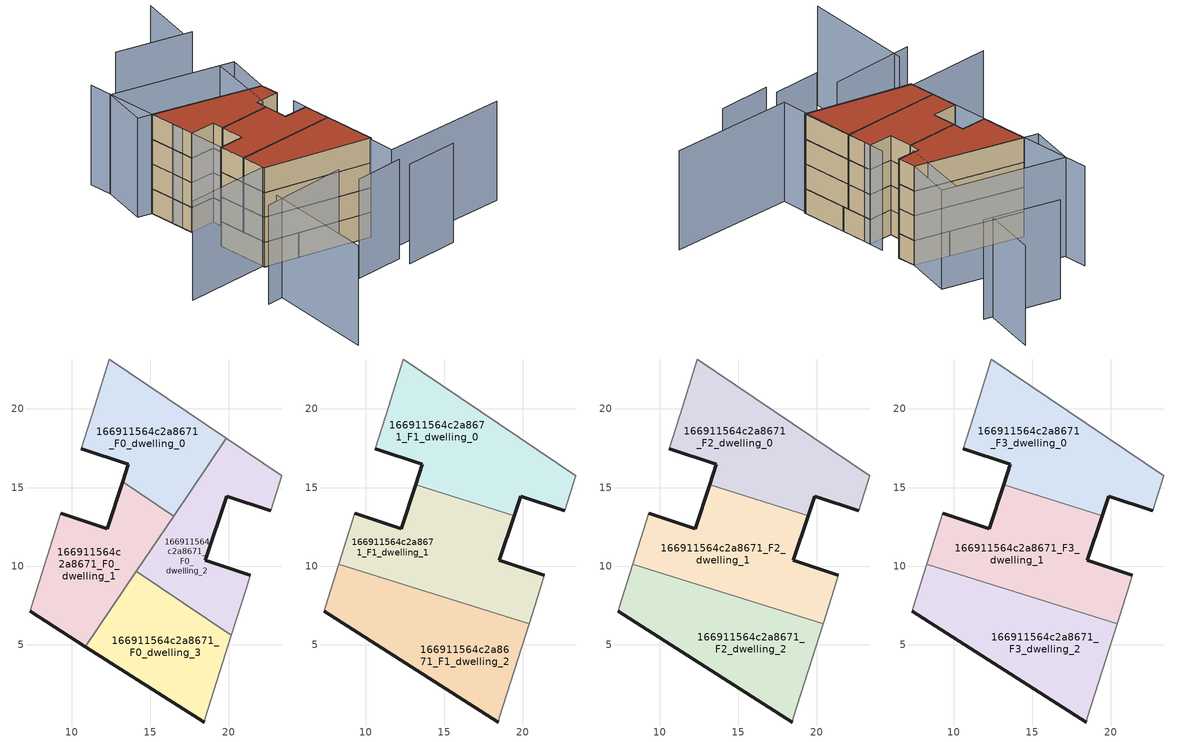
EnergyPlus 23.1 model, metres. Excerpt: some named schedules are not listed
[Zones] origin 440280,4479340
166911564c2a8671_F0_dwelling_0
 floor ground (EU_floor_Construction): 16.48,13.17 19.84,18.13 12.38,23.18 11.46,20.17 10.61,17.48 13.6,16.49 13.24,15.37 z0
 wall outside (EU_wall_Construction): 13.24,15.37 13.6,16.49 10.61,17.48 z0:3
 wall adiabatic (EU_wall_Construction): 10.61,17.48 11.46,20.17 12.38,23.18 19.84,18.13 z0:3
 wall to 166911564c2a8671_F0_dwelling_2 (EU_wall_Construction): 19.84,18.13 16.48,13.17 z0:3
 wall to 166911564c2a8671_F0_dwelling_1 (EU_wall_Construction): 16.48,13.17 13.24,15.37 z0:3
166911564c2a8671_F0_dwelling_1
 floor ground (EU_floor_Construction): 10.87,4.88 16.48,13.17 13.24,15.37 12.27,12.39 9.3,13.36 7.43,7.37 7.36,7.11 z0
 wall outside (EU_wall_Construction): 10.87,4.88 7.36,7.11 / 9.3,13.36 12.27,12.39 13.24,15.37 z0:3
 wall adiabatic (EU_wall_Construction): 7.36,7.11 7.43,7.37 9.3,13.36 z0:3
 wall to 166911564c2a8671_F0_dwelling_3 (EU_wall_Construction): 14.12,9.68 10.87,4.88 z0:3
 wall to 166911564c2a8671_F0_dwelling_2 (EU_wall_Construction): 16.48,13.17 14.12,9.68 z0:3
166911564c2a8671_F0_dwelling_2
 floor ground (EU_floor_Construction): 20.16,5.59 21.1,8.56 21.37,9.43 18.5,10.38 19.86,14.45 22.66,13.53 23.37,15.75 19.84,18.13 14.11,9.68 z0
 wall outside (EU_wall_Construction): 22.66,13.53 19.86,14.45 18.5,10.38 21.37,9.43 z0:3
 wall adiabatic (EU_wall_Construction): 19.84,18.13 23.37,15.75 22.66,13.53 / 21.37,9.43 21.1,8.56 20.16,5.59 z0:3
 wall to 166911564c2a8671_F0_dwelling_3 (EU_wall_Construction): 20.16,5.59 14.11,9.68 z0:3
166911564c2a8671_F0_dwelling_3
 floor ground (EU_floor_Construction): 18.51,0.34 20.16,5.59 14.11,9.68 10.87,4.88 18.42,0.08 z0
 wall outside (EU_wall_Construction): 18.42,0.08 10.87,4.88 z0:3
 wall adiabatic (EU_wall_Construction): 20.16,5.59 18.51,0.34 18.42,0.08 z0:3
166911564c2a8671_F1_dwelling_0
 floor to 166911564c2a8671_F0_dwelling_0 (EU_floor_Construction): 17.01,13.96 19.84,18.13 12.38,23.18 11.46,20.17 10.61,17.48 13.6,16.49 13.24,15.37 13.84,14.96 z3
 floor to 166911564c2a8671_F0_dwelling_2 (EU_floor_Construction): 22.66,13.53 23.37,15.75 19.84,18.13 17.01,13.96 19.44,13.19 19.86,14.45 z3
 floor to 166911564c2a8671_F0_dwelling_1 (EU_floor_Construction): 13.84,14.96 13.24,15.37 13.17,15.17 z3
 wall outside (EU_wall_Construction): 22.66,13.53 19.86,14.45 19.44,13.19 / 13.17,15.17 13.6,16.49 10.61,17.48 z3:6
 wall adiabatic (EU_wall_Construction): 10.61,17.48 11.46,20.17 12.38,23.18 23.37,15.75 22.66,13.53 z3:6
 wall to 166911564c2a8671_F1_dwelling_1 (EU_wall_Construction): 19.44,13.19 13.17,15.17 z3:6
166911564c2a8671_F1_dwelling_1
 floor to 166911564c2a8671_F0_dwelling_1 (EU_floor_Construction): 13.34,8.54 16.48,13.17 13.84,14.96 13.17,15.17 12.27,12.39 9.3,13.36 8.29,10.13 z3
 floor to 166911564c2a8671_F0_dwelling_0 (EU_floor_Construction): 16.48,13.17 17.01,13.96 13.84,14.96 z3
 floor to 166911564c2a8671_F0_dwelling_3 (EU_floor_Construction): 17.94,7.09 14.12,9.68 13.34,8.54 z3
 floor to 166911564c2a8671_F0_dwelling_2 (EU_floor_Construction): 20.39,6.32 21.1,8.56 21.37,9.43 18.5,10.38 19.44,13.19 17.01,13.96 14.12,9.68 17.94,7.09 z3
 wall outside (EU_wall_Construction): 19.44,13.19 18.5,10.38 21.37,9.43 / 9.3,13.36 12.27,12.39 13.17,15.17 z3:6
 wall adiabatic (EU_wall_Construction): 21.37,9.43 21.1,8.56 20.39,6.32 / 8.29,10.13 9.3,13.36 z3:6
 wall to 166911564c2a8671_F1_dwelling_2 (EU_wall_Construction): 20.39,6.32 8.29,10.13 z3:6
166911564c2a8671_F1_dwelling_2
 floor to 166911564c2a8671_F0_dwelling_2 (EU_floor_Construction): 20.16,5.59 20.39,6.32 17.94,7.09 z3
 floor to 166911564c2a8671_F0_dwelling_3 (EU_floor_Construction): 18.51,0.34 20.16,5.59 17.94,7.09 13.34,8.54 10.87,4.88 18.42,0.08 z3
 floor to 166911564c2a8671_F0_dwelling_1 (EU_floor_Construction): 10.87,4.88 13.34,8.54 8.29,10.13 7.43,7.37 7.36,7.11 z3
 wall outside (EU_wall_Construction): 18.42,0.08 7.36,7.11 z3:6
 wall adiabatic (EU_wall_Construction): 20.39,6.32 18.51,0.34 18.42,0.08 / 7.36,7.11 7.43,7.37 8.29,10.13 z3:6
166911564c2a8671_F2_dwelling_0
 floor to 166911564c2a8671_F1_dwelling_0 (EU_floor_Construction): 22.66,13.53 23.37,15.75 12.38,23.18 11.46,20.17 10.61,17.48 13.6,16.49 13.17,15.17 19.44,13.19 19.86,14.45 z6
 wall outside (EU_wall_Construction): 22.66,13.53 19.86,14.45 19.44,13.19 / 13.17,15.17 13.6,16.49 10.61,17.48 z6:9
 wall adiabatic (EU_wall_Construction): 10.61,17.48 11.46,20.17 12.38,23.18 23.37,15.75 22.66,13.53 z6:9
 wall to 166911564c2a8671_F2_dwelling_1 (EU_wall_Construction): 19.44,13.19 13.17,15.17 z6:9
166911564c2a8671_F2_dwelling_1
 floor to 166911564c2a8671_F1_dwelling_1 (EU_floor_Construction): 20.39,6.32 21.1,8.56 21.37,9.43 18.5,10.38 19.44,13.19 13.17,15.17 12.27,12.39 9.3,13.36 8.29,10.13 z6
 wall outside (EU_wall_Construction): 19.44,13.19 18.5,10.38 21.37,9.43 / 9.3,13.36 12.27,12.39 13.17,15.17 z6:9
 wall adiabatic (EU_wall_Construction): 21.37,9.43 21.1,8.56 20.39,6.32 / 8.29,10.13 9.3,13.36 z6:9
 wall to 166911564c2a8671_F2_dwelling_2 (EU_wall_Construction): 20.39,6.32 8.29,10.13 z6:9
166911564c2a8671_F2_dwelling_2
 floor to 166911564c2a8671_F1_dwelling_2 (EU_floor_Construction): 18.51,0.34 20.39,6.32 8.29,10.13 7.43,7.37 7.36,7.11 18.42,0.08 z6
 wall outside (EU_wall_Construction): 18.42,0.08 7.36,7.11 z6:9
 wall adiabatic (EU_wall_Construction): 20.39,6.32 18.51,0.34 18.42,0.08 / 7.36,7.11 7.43,7.37 8.29,10.13 z6:9
166911564c2a8671_F3_dwelling_0
 floor to 166911564c2a8671_F2_dwelling_0 (EU_floor_Construction): 22.66,13.53 23.37,15.75 12.38,23.18 11.46,20.17 10.61,17.48 13.6,16.49 13.17,15.17 19.44,13.19 19.86,14.45 z9
 wall outside (EU_wall_Construction): 22.66,13.53 19.86,14.45 19.44,13.19 / 13.17,15.17 13.6,16.49 10.61,17.48 z9:12
 wall adiabatic (EU_wall_Construction): 10.61,17.48 11.46,20.17 12.38,23.18 23.37,15.75 22.66,13.53 z9:12
 wall to 166911564c2a8671_F3_dwelling_1 (EU_wall_Construction): 19.44,13.19 13.17,15.17 z9:12
 roof outside (EU_roof_Construction): 23.37,15.75 22.66,13.53 19.86,14.45 19.44,13.19 13.17,15.17 13.6,16.49 10.61,17.48 11.46,20.17 12.38,23.18 z12
166911564c2a8671_F3_dwelling_1
 floor to 166911564c2a8671_F2_dwelling_1 (EU_floor_Construction): 20.39,6.32 21.1,8.56 21.37,9.43 18.5,10.38 19.44,13.19 13.17,15.17 12.27,12.39 9.3,13.36 8.29,10.13 z9
 wall outside (EU_wall_Construction): 19.44,13.19 18.5,10.38 21.37,9.43 / 9.3,13.36 12.27,12.39 13.17,15.17 z9:12
 wall adiabatic (EU_wall_Construction): 21.37,9.43 21.1,8.56 20.39,6.32 / 8.29,10.13 9.3,13.36 z9:12
 wall to 166911564c2a8671_F3_dwelling_2 (EU_wall_Construction): 20.39,6.32 8.29,10.13 z9:12
 roof outside (EU_roof_Construction): 19.44,13.19 18.5,10.38 21.37,9.43 21.1,8.56 20.39,6.32 8.29,10.13 9.3,13.36 12.27,12.39 13.17,15.17 z12
166911564c2a8671_F3_dwelling_2
 floor to 166911564c2a8671_F2_dwelling_2 (EU_floor_Construction): 18.51,0.34 20.39,6.32 8.29,10.13 7.43,7.37 7.36,7.11 18.42,0.08 z9
 wall outside (EU_wall_Construction): 18.42,0.08 7.36,7.11 z9:12
 wall adiabatic (EU_wall_Construction): 20.39,6.32 18.51,0.34 18.42,0.08 / 7.36,7.11 7.43,7.37 8.29,10.13 z9:12
 roof outside (EU_roof_Construction): 20.39,6.32 18.51,0.34 18.42,0.08 7.36,7.11 7.43,7.37 8.29,10.13 z12
shading: 15.09,-6.23 21.41,-8.19 / 9.77,-2.93 15.56,-4.72 / 31.77,-8 17.15,-3.01 / 17.15,-3.01 21.99,11.19 / 0.23,2.97 10.61,-0.06 / 2.59,3.18 -3.38,-9.63 / 20.35,14.06 25.22,21.71 / 15.1,31.82 7.44,7.36 / 7.44,7.36 -2.68,10.53 / 29.77,28.45 33.58,34.24 / 30.5,27.73 22.83,32.91 / 14.25,29.08 26.7,20.72 / 26.7,20.72 23.37,15.75 / 23.37,15.75 10.91,24.11 / 10.91,24.11 14.25,29.08 z0:12
[Building]
EU S2 Campaign: North Axis=0; Terrain=City; Solar Distribution=FullExterior
[Site:Location]
Madrid: Latitude=40.5; Longitude=-3.5; Time Zone=1; Elevation=609
[SizingPeriod:WeatherFileDays]
AnnualSizingPeriod: Begin Month=1; Begin Day of Month=1; End Month=12; End Day of Month=31; Day of Week for Start Day=Monday; Use Weather File Daylight Saving Period=No; Use Weather File Rain and Snow Indicators=No
[MATERIAL]
EU_InternalMass_Material: Roughness=MediumRough; Thickness=0.1; Conductivity=1; Density=1800; Specific Heat=900; Thermal Absorptance=0.9; Solar Absorptance=0.7; Visible Absorptance=0.7
[MATERIAL:NOMASS] Roughness=MediumRough; Thermal Absorptance=0.9; Solar Absorptance=0.7; Visible Absorptance=0.7
Name | Thermal Resistance
EU_wall_NoMass; EU_roof_NoMass | 2.16768
EU_floor_NoMass | 1.14339
[CONSTRUCTION]
EU_wall_Construction: EU_wall_NoMass
EU_roof_Construction: EU_roof_NoMass
EU_floor_Construction: EU_floor_NoMass
EU_InternalMass_Construction: EU_InternalMass_Material
[ZONE] Type=1; Multiplier=1; Ceiling Height=autocalculate; Floor Area=autocalculate; Part of Total Floor Area=Yes
Name | Volume
166911564c2a8671_F0_dwelling_0 | 138.488
166911564c2a8671_F1_dwelling_0; 166911564c2a8671_F2_dwelling_0; 166911564c2a8671_F3_dwelling_0 | 184.643
166911564c2a8671_F0_dwelling_1; 166911564c2a8671_F0_dwelling_2 | 138.491
166911564c2a8671_F1_dwelling_1; 166911564c2a8671_F2_dwelling_1; 166911564c2a8671_F3_dwelling_1 | 184.651
166911564c2a8671_F1_dwelling_2; 166911564c2a8671_F2_dwelling_2; 166911564c2a8671_F3_dwelling_2 | 184.635
166911564c2a8671_F0_dwelling_3 | 138.479
[INTERNALMASS] Construction=EU_InternalMass_Construction
Name | Zone or ZoneList | Surface Area
166911564c2a8671_F0_dwelling_0_EU_InternalMass | 166911564c2a8671_F0_dwelling_0 | 46.1604
166911564c2a8671_F0_dwelling_1_EU_InternalMass | 166911564c2a8671_F0_dwelling_1 | 46.1648
166911564c2a8671_F0_dwelling_2_EU_InternalMass | 166911564c2a8671_F0_dwelling_2 | 46.1646
166911564c2a8671_F0_dwelling_3_EU_InternalMass | 166911564c2a8671_F0_dwelling_3 | 46.1612
166911564c2a8671_F1_dwelling_0_EU_InternalMass | 166911564c2a8671_F1_dwelling_0 | 61.5475
166911564c2a8671_F1_dwelling_1_EU_InternalMass | 166911564c2a8671_F1_dwelling_1 | 61.5502
166911564c2a8671_F1_dwelling_2_EU_InternalMass | 166911564c2a8671_F1_dwelling_2 | 61.5451
166911564c2a8671_F2_dwelling_0_EU_InternalMass | 166911564c2a8671_F2_dwelling_0 | 61.5475
166911564c2a8671_F2_dwelling_1_EU_InternalMass | 166911564c2a8671_F2_dwelling_1 | 61.5502
166911564c2a8671_F2_dwelling_2_EU_InternalMass | 166911564c2a8671_F2_dwelling_2 | 61.5451
166911564c2a8671_F3_dwelling_0_EU_InternalMass | 166911564c2a8671_F3_dwelling_0 | 61.5475
166911564c2a8671_F3_dwelling_1_EU_InternalMass | 166911564c2a8671_F3_dwelling_1 | 61.5502
166911564c2a8671_F3_dwelling_2_EU_InternalMass | 166911564c2a8671_F3_dwelling_2 | 61.5451
[OTHEREQUIPMENT] Fuel Type=Electricity; Design Level Calculation Method=Watts/Area; Power per Zone Floor Area=1; Fraction Latent=0; Fraction Radiant=0; Fraction Lost=0; Carbon Dioxide Generation Rate=0; EndUse Subcategory=EU_Step8_InternalGains
Name | Zone or ZoneList or Space or SpaceList | Schedule
EU_Step8_InternalGain_166911564c2a8671_F0_dwelling_0_f000 | 166911564c2a8671_F0_dwelling_0 | EU_Step8_GainSchedule_166911564c2a8671_F0_dwelling_0_f000
EU_Step8_InternalGain_166911564c2a8671_F0_dwelling_1_f000 | 166911564c2a8671_F0_dwelling_1 | EU_Step8_GainSchedule_166911564c2a8671_F0_dwelling_1_f000
EU_Step8_InternalGain_166911564c2a8671_F0_dwelling_2_f000 | 166911564c2a8671_F0_dwelling_2 | EU_Step8_GainSchedule_166911564c2a8671_F0_dwelling_2_f000
EU_Step8_InternalGain_166911564c2a8671_F0_dwelling_3_f000 | 166911564c2a8671_F0_dwelling_3 | EU_Step8_GainSchedule_166911564c2a8671_F0_dwelling_3_f000
EU_Step8_InternalGain_166911564c2a8671_F1_dwelling_0_f000 | 166911564c2a8671_F1_dwelling_0 | EU_Step8_GainSchedule_166911564c2a8671_F1_dwelling_0_f000
EU_Step8_InternalGain_166911564c2a8671_F1_dwelling_1_f000 | 166911564c2a8671_F1_dwelling_1 | EU_Step8_GainSchedule_166911564c2a8671_F1_dwelling_1_f000
EU_Step8_InternalGain_166911564c2a8671_F1_dwelling_2_f000 | 166911564c2a8671_F1_dwelling_2 | EU_Step8_GainSchedule_166911564c2a8671_F1_dwelling_2_f000
EU_Step8_InternalGain_166911564c2a8671_F2_dwelling_0_f000 | 166911564c2a8671_F2_dwelling_0 | EU_Step8_GainSchedule_166911564c2a8671_F2_dwelling_0_f000
EU_Step8_InternalGain_166911564c2a8671_F2_dwelling_1_f000 | 166911564c2a8671_F2_dwelling_1 | EU_Step8_GainSchedule_166911564c2a8671_F2_dwelling_1_f000
EU_Step8_InternalGain_166911564c2a8671_F2_dwelling_2_f000 | 166911564c2a8671_F2_dwelling_2 | EU_Step8_GainSchedule_166911564c2a8671_F2_dwelling_2_f000
EU_Step8_InternalGain_166911564c2a8671_F3_dwelling_0_f000 | 166911564c2a8671_F3_dwelling_0 | EU_Step8_GainSchedule_166911564c2a8671_F3_dwelling_0_f000
EU_Step8_InternalGain_166911564c2a8671_F3_dwelling_1_f000 | 166911564c2a8671_F3_dwelling_1 | EU_Step8_GainSchedule_166911564c2a8671_F3_dwelling_1_f000
EU_Step8_InternalGain_166911564c2a8671_F3_dwelling_2_f000 | 166911564c2a8671_F3_dwelling_2 | EU_Step8_GainSchedule_166911564c2a8671_F3_dwelling_2_f000
[ZONEVENTILATION:DESIGNFLOWRATE] Schedule=EU_AlwaysOn; Design Flow Rate Calculation Method=AirChanges/Hour; Air Changes per Hour=0.480546; Ventilation Type=Natural; Fan Pressure Rise=0; Fan Total Efficiency=1; Constant Term Coefficient=1; Temperature Term Coefficient=0; Velocity Term Coefficient=0; Velocity Squared Term Coefficient=0; Minimum Indoor Temperature=-100; Maximum Indoor Temperature=100; Delta Temperature=-100; Minimum Outdoor Temperature=-100; Maximum Outdoor Temperature=100; Maximum Wind Speed=40
Name | Zone or ZoneList or Space or SpaceList
EU_ConstantAir_166911564c2a8671_F0_dwelling_0 | 166911564c2a8671_F0_dwelling_0
EU_ConstantAir_166911564c2a8671_F0_dwelling_1 | 166911564c2a8671_F0_dwelling_1
EU_ConstantAir_166911564c2a8671_F0_dwelling_2 | 166911564c2a8671_F0_dwelling_2
EU_ConstantAir_166911564c2a8671_F0_dwelling_3 | 166911564c2a8671_F0_dwelling_3
EU_ConstantAir_166911564c2a8671_F1_dwelling_0 | 166911564c2a8671_F1_dwelling_0
EU_ConstantAir_166911564c2a8671_F1_dwelling_1 | 166911564c2a8671_F1_dwelling_1
EU_ConstantAir_166911564c2a8671_F1_dwelling_2 | 166911564c2a8671_F1_dwelling_2
EU_ConstantAir_166911564c2a8671_F2_dwelling_0 | 166911564c2a8671_F2_dwelling_0
EU_ConstantAir_166911564c2a8671_F2_dwelling_1 | 166911564c2a8671_F2_dwelling_1
EU_ConstantAir_166911564c2a8671_F2_dwelling_2 | 166911564c2a8671_F2_dwelling_2
EU_ConstantAir_166911564c2a8671_F3_dwelling_0 | 166911564c2a8671_F3_dwelling_0
EU_ConstantAir_166911564c2a8671_F3_dwelling_1 | 166911564c2a8671_F3_dwelling_1
EU_ConstantAir_166911564c2a8671_F3_dwelling_2 | 166911564c2a8671_F3_dwelling_2
[HVACTEMPLATE:THERMOSTAT] Constant Heating Setpoint=20; Constant Cooling Setpoint=50
EU_HeatOnly_166911564c2a8671_F0_dwelling_0; EU_HeatOnly_166911564c2a8671_F0_dwelling_1; EU_HeatOnly_166911564c2a8671_F0_dwelling_2; EU_HeatOnly_166911564c2a8671_F0_dwelling_3; EU_HeatOnly_166911564c2a8671_F1_dwelling_0; EU_HeatOnly_166911564c2a8671_F1_dwelling_1; EU_HeatOnly_166911564c2a8671_F1_dwelling_2; EU_HeatOnly_166911564c2a8671_F2_dwelling_0; EU_HeatOnly_166911564c2a8671_F2_dwelling_1; EU_HeatOnly_166911564c2a8671_F2_dwelling_2; EU_HeatOnly_166911564c2a8671_F3_dwelling_0; EU_HeatOnly_166911564c2a8671_F3_dwelling_1; EU_HeatOnly_166911564c2a8671_F3_dwelling_2
[HVACTEMPLATE:ZONE:IDEALLOADSAIRSYSTEM] System Availability Schedule=EU_AlwaysOn; Maximum Heating Supply Air Temperature=50; Minimum Cooling Supply Air Temperature=13; Maximum Heating Supply Air Humidity Ratio=0.0156; Minimum Cooling Supply Air Humidity Ratio=0.0077; Heating Limit=NoLimit; Cooling Limit=NoLimit; Heating Availability Schedule=EU_AlwaysOn; Cooling Availability Schedule=EU_CoolingOff; Dehumidification Control Type=ConstantSensibleHeatRatio; Cooling Sensible Heat Ratio=0.7; Dehumidification Setpoint=60; Humidification Control Type=None; Humidification Setpoint=30; Outdoor Air Method=None; Outdoor Air Flow Rate per Person=0.00944; Outdoor Air Flow Rate per Zone Floor Area=0; Outdoor Air Flow Rate per Zone=0; Demand Controlled Ventilation Type=None; Outdoor Air Economizer Type=NoEconomizer; Heat Recovery Type=None; Sensible Heat Recovery Effectiveness=0.7; Latent Heat Recovery Effectiveness=0.65
Name | Template Thermostat
166911564c2a8671_F0_dwelling_0 | EU_HeatOnly_166911564c2a8671_F0_dwelling_0
166911564c2a8671_F0_dwelling_1 | EU_HeatOnly_166911564c2a8671_F0_dwelling_1
166911564c2a8671_F0_dwelling_2 | EU_HeatOnly_166911564c2a8671_F0_dwelling_2
166911564c2a8671_F0_dwelling_3 | EU_HeatOnly_166911564c2a8671_F0_dwelling_3
166911564c2a8671_F1_dwelling_0 | EU_HeatOnly_166911564c2a8671_F1_dwelling_0
166911564c2a8671_F1_dwelling_1 | EU_HeatOnly_166911564c2a8671_F1_dwelling_1
166911564c2a8671_F1_dwelling_2 | EU_HeatOnly_166911564c2a8671_F1_dwelling_2
166911564c2a8671_F2_dwelling_0 | EU_HeatOnly_166911564c2a8671_F2_dwelling_0
166911564c2a8671_F2_dwelling_1 | EU_HeatOnly_166911564c2a8671_F2_dwelling_1
166911564c2a8671_F2_dwelling_2 | EU_HeatOnly_166911564c2a8671_F2_dwelling_2
166911564c2a8671_F3_dwelling_0 | EU_HeatOnly_166911564c2a8671_F3_dwelling_0
166911564c2a8671_F3_dwelling_1 | EU_HeatOnly_166911564c2a8671_F3_dwelling_1
166911564c2a8671_F3_dwelling_2 | EU_HeatOnly_166911564c2a8671_F3_dwelling_2
[SIZING:ZONE] Zone Cooling Design Supply Air Temperature Input Method=SupplyAirTemperature; Zone Cooling Design Supply Air Temperature=13; Zone Heating Design Supply Air Temperature Input Method=SupplyAirTemperature; Zone Heating Design Supply Air Temperature=50; Zone Cooling Design Supply Air Humidity Ratio=0.008; Zone Heating Design Supply Air Humidity Ratio=0.008; Cooling Design Air Flow Method=DesignDay; Cooling Design Air Flow Rate=0; Cooling Minimum Air Flow per Zone Floor Area=0.000762; Cooling Minimum Air Flow=0; Cooling Minimum Air Flow Fraction=0.2; Heating Design Air Flow Method=DesignDay; Heating Design Air Flow Rate=0; Heating Maximum Air Flow per Zone Floor Area=0.002032; Heating Maximum Air Flow=0.141576; Heating Maximum Air Flow Fraction=0.3; Account for Dedicated Outdoor Air System=No; Dedicated Outdoor Air System Control Strategy=NeutralSupplyAir; Dedicated Outdoor Air Low Setpoint Temperature for Design=autosize; Dedicated Outdoor Air High Setpoint Temperature for Design=autosize; Zone Load Sizing Method=Sensible Load Only No Latent Load; Zone Latent Cooling Design Supply Air Humidity Ratio Input Method=HumidityRatioDifference; Zone Cooling Design Supply Air Humidity Ratio Difference=0.005; Zone Latent Heating Design Supply Air Humidity Ratio Input Method=HumidityRatioDifference; Zone Humidification Design Supply Air Humidity Ratio Difference=0.005
166911564c2a8671_F0_dwelling_0; 166911564c2a8671_F0_dwelling_1; 166911564c2a8671_F0_dwelling_2; 166911564c2a8671_F0_dwelling_3; 166911564c2a8671_F1_dwelling_0; 166911564c2a8671_F1_dwelling_1; 166911564c2a8671_F1_dwelling_2; 166911564c2a8671_F2_dwelling_0; 166911564c2a8671_F2_dwelling_1; 166911564c2a8671_F2_dwelling_2; 166911564c2a8671_F3_dwelling_0; 166911564c2a8671_F3_dwelling_1; 166911564c2a8671_F3_dwelling_2
[SCHEDULE:FILE] Column Number=1; Rows to Skip at Top=0; Number of Hours of Data=8760; Column Separator=Comma; Interpolate to Timestep=No; Minutes per Item=60; Adjust Schedule for Daylight Savings=Yes
Name | File
EU_Step8_GainSchedule_166911564c2a8671_F0_dwelling_0_f000 | ../../schedules/166911564c2a8671/166911564c2a8671_F0_dwelling_0_f000_gain.csv
EU_Step8_GainSchedule_166911564c2a8671_F0_dwelling_1_f000 | ../../schedules/166911564c2a8671/166911564c2a8671_F0_dwelling_1_f000_gain.csv
EU_Step8_GainSchedule_166911564c2a8671_F0_dwelling_2_f000 | ../../schedules/166911564c2a8671/166911564c2a8671_F0_dwelling_2_f000_gain.csv
EU_Step8_GainSchedule_166911564c2a8671_F0_dwelling_3_f000 | ../../schedules/166911564c2a8671/166911564c2a8671_F0_dwelling_3_f000_gain.csv
EU_Step8_GainSchedule_166911564c2a8671_F1_dwelling_0_f000 | ../../schedules/166911564c2a8671/166911564c2a8671_F1_dwelling_0_f000_gain.csv
EU_Step8_GainSchedule_166911564c2a8671_F1_dwelling_1_f000 | ../../schedules/166911564c2a8671/166911564c2a8671_F1_dwelling_1_f000_gain.csv
EU_Step8_GainSchedule_166911564c2a8671_F1_dwelling_2_f000 | ../../schedules/166911564c2a8671/166911564c2a8671_F1_dwelling_2_f000_gain.csv
